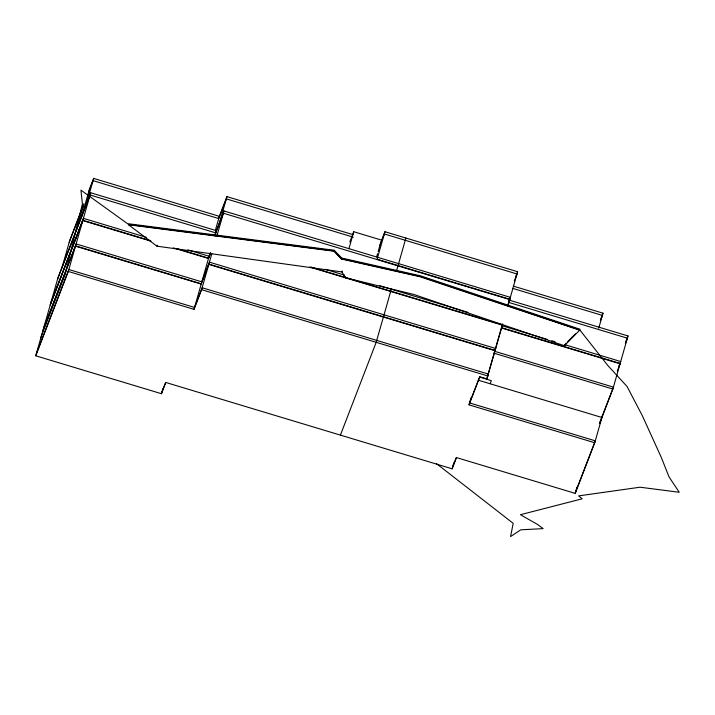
<?xml version="1.0" encoding="UTF-8"?>
<svg xmlns="http://www.w3.org/2000/svg" width="715" height="715" viewBox="0 0 715 715"><rect width="100%" height="100%" fill="white"/><g stroke="black" fill="none" stroke-linecap="round" stroke-linejoin="round"><path stroke-width="1.07" d="M602.575 415.245L594.737 442.755L575.218 493.377L456.483 457.573L452.148 468.817L165.8 382.471L161.465 393.715L35.75 355.802L58.165 277.116L90.698 192.755L216.413 230.659L214.866 236.084M61.955 267.785L69.793 240.276L83.896 203.721L76.058 231.231M81.474 217.163L89.312 189.654L93.656 178.41L219.371 216.323L226.959 196.634L352.861 234.6M85.818 205.92L93.656 178.41M35.75 355.802L68.283 271.441L90.698 192.755M341.985 271.941L156.925 246.166L128.53 224.769L128.798 223.804L334.245 250.25L341.645 258.035L420.393 275.793L579.928 329.231L579.65 330.187L564.376 345.729L413.797 294.437L345.202 277.697L341.985 271.941L342.262 270.976M156.925 246.166L157.193 245.209M161.465 393.715L162.913 388.611M215.403 230.239L219.371 216.323M68.283 271.441L193.997 309.354L210.031 253.065M219.121 224.144L226.959 196.634M193.997 309.354L201.594 289.673L211.846 253.673M217.02 235.512L224.01 210.979L510.349 297.333L508.025 304.501M579.65 330.187L420.116 276.759L341.368 258.991L333.968 251.206L334.245 250.25M341.368 258.991L341.645 258.035M348.893 248.793L353.755 231.731L382.328 240.347M345.202 277.697L345.479 276.732M376.644 256.882L377.547 253.7M378.155 251.582L380.398 243.717M507.9 305.94L517.642 271.736L384.947 231.723L377.109 259.232L509.804 299.245L508.642 302.266M391.32 289.226L376.188 342.324L340.403 435.122M396.762 270.118L405.897 238.041M594.737 442.755L469.022 404.851L471.078 397.62M452.148 468.817L452.693 466.895M452.997 465.84L453.909 462.65M469.022 404.851L479.872 376.725L486.852 378.834L501.34 327.971L620.075 363.774M501.555 327.229L502.699 323.859M486.852 378.834L502.422 325.164L309.765 267.061M564.376 345.729L566.182 343.218M598.75 328.158L603.013 313.179L513.29 286.116M575.218 493.377L576.969 487.21M599.545 423.682L612.871 389.049L628.002 335.943L509.268 300.139M69.158 242.51L83.253 205.956M88.678 191.897L93.013 180.645L218.727 218.558L226.324 198.877L353.29 237.166M57.531 279.351L90.063 194.989L215.778 232.902M50.872 302.704L83.414 218.343L146.271 237.3M50.327 304.626L82.868 220.265L149.98 240.499M50.238 304.939L82.77 220.586L150.954 241.143M43.588 328.292L76.121 243.931L201.836 281.844L209.424 262.164L495.772 348.509L494.691 351.324L613.416 387.128L599.385 423.512M42.945 330.536L75.576 245.853L201.29 283.766M40.666 337.972L65.163 274.426L82.413 203.9L80.938 190.136L128.62 224.447L334.057 250.894L341.466 258.669L420.214 276.437L579.74 329.865L607.848 365.544L627.037 386.457L642.508 416.05L661.295 457.43L669.034 476.887L679.25 492.277L640.068 487.21L578.614 495.888L582.18 498.802L520.431 514.702L537.546 524.461L543.141 528.626L520.761 529.815L510.573 536.59L513.191 523.335L436.499 463.651M36.295 353.889L68.828 269.528L194.543 307.432L202.139 287.752L488.488 374.106L487.398 376.912M216.073 231.553L224.01 210.979M215.126 234.502L223.366 213.222L509.715 299.567L508.633 302.382L627.359 338.186L625.366 343.361M210.326 253.146L209.129 256.256L187.822 249.83M210.576 252.994L208.574 258.169L176.614 248.534M210.487 253.316L208.485 258.49L173.334 247.891M162.01 391.793L165.558 382.596M349.814 241.956L353.755 231.731M380.603 242.966L384.947 231.723M379.969 245.209L384.304 233.957L517.008 273.979L514.291 281.004M515.703 276.759L517.642 271.736M479.613 376.894L469.567 402.929L595.282 440.842L575.763 491.455M494.047 353.568L495.227 350.43L208.878 264.076L201.201 284.087L75.486 246.175M453.087 465.876L456.242 457.698M490.186 383.723L491.366 380.657L479.845 377.18M601.002 318.389L603.013 313.179M600.368 320.624L602.379 315.413L512.655 288.36M626 341.127L628.002 335.943M618.707 366.715L620.709 361.54L564.528 344.594M617.277 371.031L620.164 363.452L501.43 327.649L502.52 324.842L310.927 267.061M567.71 341.663L575.343 333.887M128.53 224.769L333.968 251.206M325.307 269.314L344.478 275.096M379.611 285.687L467.941 312.33M501.975 325.736L547.565 339.482M551.801 340.76L554.983 341.716M208.789 264.398L495.138 350.752M494.145 353.246L612.871 389.049M201.594 289.673L487.934 376.019M478.353 380.219L601.932 417.489"/></g></svg>
